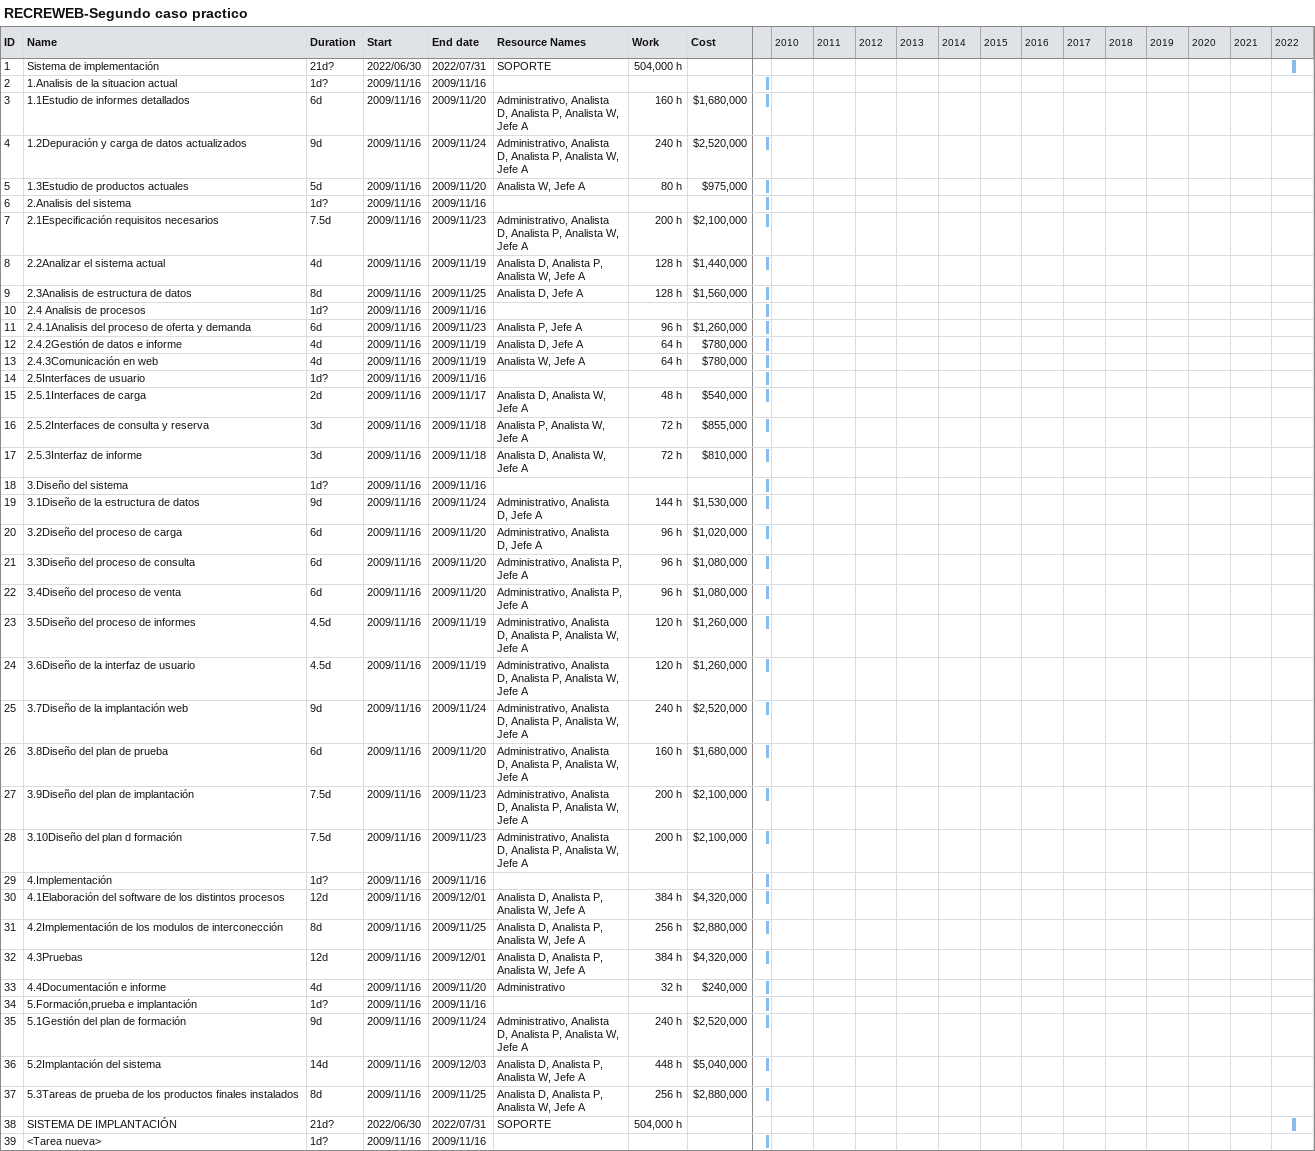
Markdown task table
RECREWEB-Segundo caso practico

| ID | Task | Duration | Start | Finish | Resources | Work (h) | Cost ($) |
|---|---|---|---|---|---|---|---|
| 1 | Sistema de implementación | 21d? | 2022-06-30 | 2022-07-31 | SOPORTE | 504000 |  |
| 2 | 1.Analisis de la situacion actual | 1d? | 2009-11-16 | 2009-11-16 |  |  |  |
| 3 | 1.1Estudio de informes detallados | 6d | 2009-11-16 | 2009-11-20 | Administrativo, Analista D, Analista P, Analista W, Jefe A | 160 | 1680000 |
| 4 | 1.2Depuración y carga de datos actualizados | 9d | 2009-11-16 | 2009-11-24 | Administrativo, Analista D, Analista P, Analista W, Jefe A | 240 | 2520000 |
| 5 | 1.3Estudio de productos actuales | 5d | 2009-11-16 | 2009-11-20 | Analista W, Jefe A | 80 | 975000 |
| 6 | 2.Analisis del sistema | 1d? | 2009-11-16 | 2009-11-16 |  |  |  |
| 7 | 2.1Especificación requisitos necesarios | 7.5d | 2009-11-16 | 2009-11-23 | Administrativo, Analista D, Analista P, Analista W, Jefe A | 200 | 2100000 |
| 8 | 2.2Analizar el sistema actual | 4d | 2009-11-16 | 2009-11-19 | Analista D, Analista P, Analista W, Jefe A | 128 | 1440000 |
| 9 | 2.3Analisis de estructura de datos | 8d | 2009-11-16 | 2009-11-25 | Analista D, Jefe A | 128 | 1560000 |
| 10 | 2.4 Analisis de procesos | 1d? | 2009-11-16 | 2009-11-16 |  |  |  |
| 11 | 2.4.1Analisis del proceso de oferta y demanda | 6d | 2009-11-16 | 2009-11-23 | Analista P, Jefe A | 96 | 1260000 |
| 12 | 2.4.2Gestión de datos e informe | 4d | 2009-11-16 | 2009-11-19 | Analista D, Jefe A | 64 | 780000 |
| 13 | 2.4.3Comunicación en web | 4d | 2009-11-16 | 2009-11-19 | Analista W, Jefe A | 64 | 780000 |
| 14 | 2.5Interfaces de usuario | 1d? | 2009-11-16 | 2009-11-16 |  |  |  |
| 15 | 2.5.1Interfaces de carga | 2d | 2009-11-16 | 2009-11-17 | Analista D, Analista W, Jefe A | 48 | 540000 |
| 16 | 2.5.2Interfaces de consulta y reserva | 3d | 2009-11-16 | 2009-11-18 | Analista P, Analista W, Jefe A | 72 | 855000 |
| 17 | 2.5.3Interfaz de informe | 3d | 2009-11-16 | 2009-11-18 | Analista D, Analista W, Jefe A | 72 | 810000 |
| 18 | 3.Diseño del sistema | 1d? | 2009-11-16 | 2009-11-16 |  |  |  |
| 19 | 3.1Diseño de la estructura de datos | 9d | 2009-11-16 | 2009-11-24 | Administrativo, Analista D, Jefe A | 144 | 1530000 |
| 20 | 3.2Diseño del proceso de carga | 6d | 2009-11-16 | 2009-11-20 | Administrativo, Analista D, Jefe A | 96 | 1020000 |
| 21 | 3.3Diseño del proceso de consulta | 6d | 2009-11-16 | 2009-11-20 | Administrativo, Analista P, Jefe A | 96 | 1080000 |
| 22 | 3.4Diseño del proceso de venta | 6d | 2009-11-16 | 2009-11-20 | Administrativo, Analista P, Jefe A | 96 | 1080000 |
| 23 | 3.5Diseño del proceso de informes | 4.5d | 2009-11-16 | 2009-11-19 | Administrativo, Analista D, Analista P, Analista W, Jefe A | 120 | 1260000 |
| 24 | 3.6Diseño de la interfaz de usuario | 4.5d | 2009-11-16 | 2009-11-19 | Administrativo, Analista D, Analista P, Analista W, Jefe A | 120 | 1260000 |
| 25 | 3.7Diseño de la implantación web | 9d | 2009-11-16 | 2009-11-24 | Administrativo, Analista D, Analista P, Analista W, Jefe A | 240 | 2520000 |
| 26 | 3.8Diseño del plan de prueba | 6d | 2009-11-16 | 2009-11-20 | Administrativo, Analista D, Analista P, Analista W, Jefe A | 160 | 1680000 |
| 27 | 3.9Diseño del plan de implantación | 7.5d | 2009-11-16 | 2009-11-23 | Administrativo, Analista D, Analista P, Analista W, Jefe A | 200 | 2100000 |
| 28 | 3.10Diseño del plan d formación | 7.5d | 2009-11-16 | 2009-11-23 | Administrativo, Analista D, Analista P, Analista W, Jefe A | 200 | 2100000 |
| 29 | 4.Implementación | 1d? | 2009-11-16 | 2009-11-16 |  |  |  |
| 30 | 4.1Elaboración del software de los distintos procesos | 12d | 2009-11-16 | 2009-12-01 | Analista D, Analista P, Analista W, Jefe A | 384 | 4320000 |
| 31 | 4.2Implementación de los modulos de interconección | 8d | 2009-11-16 | 2009-11-25 | Analista D, Analista P, Analista W, Jefe A | 256 | 2880000 |
| 32 | 4.3Pruebas | 12d | 2009-11-16 | 2009-12-01 | Analista D, Analista P, Analista W, Jefe A | 384 | 4320000 |
| 33 | 4.4Documentación e informe | 4d | 2009-11-16 | 2009-11-20 | Administrativo | 32 | 240000 |
| 34 | 5.Formación,prueba e implantación | 1d? | 2009-11-16 | 2009-11-16 |  |  |  |
| 35 | 5.1Gestión del plan de formación | 9d | 2009-11-16 | 2009-11-24 | Administrativo, Analista D, Analista P, Analista W, Jefe A | 240 | 2520000 |
| 36 | 5.2Implantación del sistema | 14d | 2009-11-16 | 2009-12-03 | Analista D, Analista P, Analista W, Jefe A | 448 | 5040000 |
| 37 | 5.3Tareas de prueba de los productos finales instalados | 8d | 2009-11-16 | 2009-11-25 | Analista D, Analista P, Analista W, Jefe A | 256 | 2880000 |
| 38 | SISTEMA DE IMPLANTACIÓN | 21d? | 2022-06-30 | 2022-07-31 | SOPORTE | 504000 |  |
| 39 | <Tarea nueva> | 1d? | 2009-11-16 | 2009-11-16 |  |  |  |
